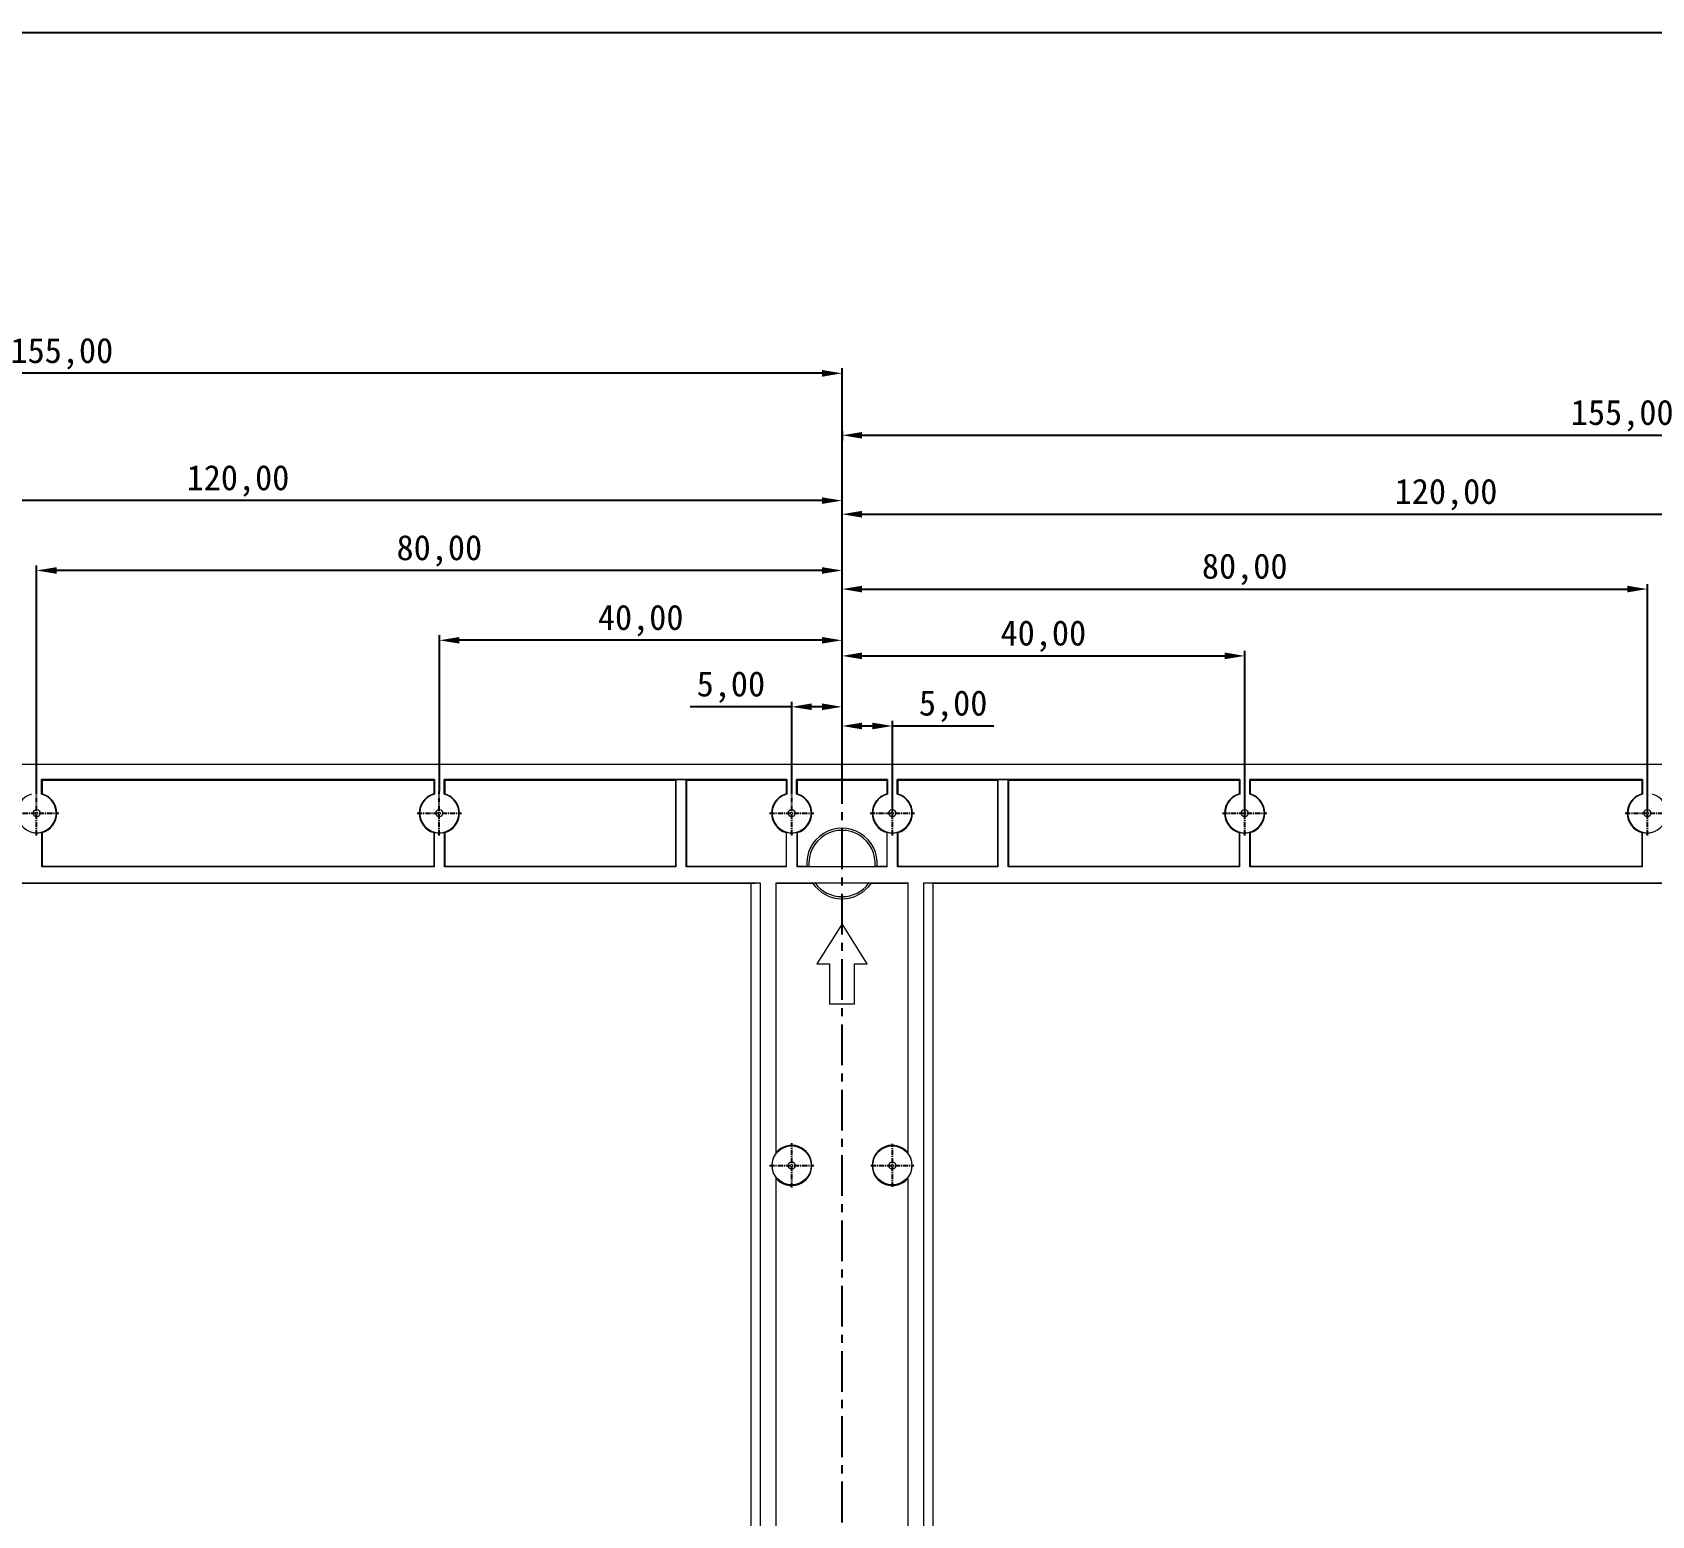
# Model space of a CAD drawing. Header units: millimetres. Extents: x 2761 to 3266, y -58 to 524.
# Drawn here: x 2931 to 3091.8, y 376.5 to 523.9 of the extents above; entities that cross this region are included whole.
import ezdxf

# ---------------------------------------------------------------- set-up
doc = ezdxf.new("R2010")
doc.units = ezdxf.units.MM
doc.header["$PDSIZE"] = -1
doc.linetypes.add('CENTER', pattern=[10.16, 6.35, -1.27, 1.27, -1.27])
doc.layers.add('dim', color=82, linetype='Continuous', lineweight=9)
doc.dimstyles.new('ISO-25', dxfattribs={"dimtxt": 2.5, "dimasz": 2.5, "dimexe": 1.25, "dimexo": 0.625, "dimtad": 1, "dimtxsty": 'Standard', "dimcen": 2.5, "dimadec": 0, "dimazin": 0, "dimtfac": 1, "dimtmove": 0, "dimatfit": 3, "dimfxl": 1, "dimarcsym": 0})

# ---------------------------------------------------------------- blocks, each defined once
blk = doc.blocks.new('*D3')
at = {"layer": 'Defpoints', "color": 0, "transparency": 16777216}
for p in [(3006.41, 456.91), (3011.41, 451.19), (3006.41, 448.54)]:
    blk.add_point(p, dxfattribs=at)
at = {"layer": 'dim', "color": 0, "lineweight": -2, "transparency": 16777216}
for p, q in [((3006.41, 456.91), (2996.33, 456.91)), ((3006.41, 448.54), (3006.41, 457.41)), ((3009.41, 456.91), (3008.41, 456.91)), ((3011.41, 451.19), (3011.41, 457.41))]:
    blk.add_line(p, q, dxfattribs=at)
at = {"layer": 'dim', "color": 0, "transparency": 16777216}
for points in [[(3008.41, 457.25), (3008.41, 456.58), (3006.41, 456.91)], [(3009.41, 457.25), (3009.41, 456.58), (3011.41, 456.91)]]:
    blk.add_solid(points, dxfattribs=at)
at = {"layer": 'dim', "color": 0, "transparency": 16777216, "insert": (3000.37, 458.87), "char_height": 2.5, "attachment_point": 5}
blk.add_mtext('5,00', dxfattribs=at)
blk = doc.blocks.new('*D4')
at = {"layer": 'Defpoints', "color": 0, "transparency": 16777216}
for p in [(2971.41, 463.52), (3011.41, 454.3), (2971.41, 448.54)]:
    blk.add_point(p, dxfattribs=at)
at = {"layer": 'dim', "color": 0, "lineweight": -2, "transparency": 16777216}
for p, q in [((2971.41, 448.54), (2971.41, 464.02)), ((3009.41, 463.52), (2973.41, 463.52)), ((3011.41, 454.3), (3011.41, 464.02))]:
    blk.add_line(p, q, dxfattribs=at)
at = {"layer": 'dim', "color": 0, "transparency": 16777216}
for points in [[(2973.41, 463.85), (2973.41, 463.19), (2971.41, 463.52)], [(3009.41, 463.85), (3009.41, 463.19), (3011.41, 463.52)]]:
    blk.add_solid(points, dxfattribs=at)
at = {"layer": 'dim', "color": 0, "transparency": 16777216, "insert": (2991.41, 465.48), "char_height": 2.5, "attachment_point": 5}
blk.add_mtext('40,00', dxfattribs=at)
blk = doc.blocks.new('*D5')
at = {"layer": 'Defpoints', "color": 0, "transparency": 16777216}
for p in [(2931.41, 470.46), (3011.41, 460.65), (2931.41, 448.54)]:
    blk.add_point(p, dxfattribs=at)
at = {"layer": 'dim', "color": 0, "lineweight": -2, "transparency": 16777216}
for p, q in [((2931.41, 448.54), (2931.41, 470.96)), ((3009.41, 470.46), (2933.41, 470.46)), ((3011.41, 460.65), (3011.41, 470.96))]:
    blk.add_line(p, q, dxfattribs=at)
at = {"layer": 'dim', "color": 0, "transparency": 16777216}
for points in [[(2933.41, 470.79), (2933.41, 470.12), (2931.41, 470.46)], [(3009.41, 470.79), (3009.41, 470.12), (3011.41, 470.46)]]:
    blk.add_solid(points, dxfattribs=at)
at = {"layer": 'dim', "color": 0, "transparency": 16777216, "insert": (2971.41, 472.41), "char_height": 2.5, "attachment_point": 5}
blk.add_mtext('80,00', dxfattribs=at)
blk = doc.blocks.new('*D6')
at = {"layer": 'Defpoints', "color": 0, "transparency": 16777216}
for p in [(2891.41, 477.4), (3011.41, 465.81), (2891.41, 448.54)]:
    blk.add_point(p, dxfattribs=at)
at = {"layer": 'dim', "color": 0, "lineweight": -2, "transparency": 16777216}
for p, q in [((2891.41, 448.54), (2891.41, 477.9)), ((3011.41, 465.81), (3011.41, 477.9)), ((3009.41, 477.4), (2893.41, 477.4))]:
    blk.add_line(p, q, dxfattribs=at)
at = {"layer": 'dim', "color": 0, "transparency": 16777216}
for points in [[(2893.41, 477.73), (2893.41, 477.07), (2891.41, 477.4)], [(3009.41, 477.73), (3009.41, 477.07), (3011.41, 477.4)]]:
    blk.add_solid(points, dxfattribs=at)
at = {"layer": 'dim', "color": 0, "transparency": 16777216, "insert": (2951.41, 479.36), "char_height": 2.5, "attachment_point": 5}
blk.add_mtext('120,00', dxfattribs=at)
blk = doc.blocks.new('*D7')
at = {"layer": 'Defpoints', "color": 0, "transparency": 16777216}
for p in [(2856.41, 490.05), (3011.41, 473.54), (2856.41, 446.34)]:
    blk.add_point(p, dxfattribs=at)
at = {"layer": 'dim', "color": 0, "lineweight": -2, "transparency": 16777216}
for p, q in [((2856.41, 446.34), (2856.41, 490.55)), ((3009.41, 490.05), (2858.41, 490.05)), ((3011.41, 473.54), (3011.41, 490.55))]:
    blk.add_line(p, q, dxfattribs=at)
at = {"layer": 'dim', "color": 0, "transparency": 16777216}
for points in [[(2858.41, 490.38), (2858.41, 489.71), (2856.41, 490.05)], [(3009.41, 490.38), (3009.41, 489.71), (3011.41, 490.05)]]:
    blk.add_solid(points, dxfattribs=at)
at = {"layer": 'dim', "color": 0, "transparency": 16777216, "insert": (2933.91, 492), "char_height": 2.5, "attachment_point": 5}
blk.add_mtext('155,00', dxfattribs=at)
blk = doc.blocks.new('*D8')
at = {"layer": 'Defpoints', "color": 0, "transparency": 16777216}
for p in [(3011.41, 454.3), (3016.41, 455.01), (3016.41, 446.34)]:
    blk.add_point(p, dxfattribs=at)
at = {"layer": 'dim', "color": 0, "lineweight": -2, "transparency": 16777216}
for p, q in [((3011.41, 454.3), (3011.41, 455.51)), ((3016.41, 446.34), (3016.41, 455.51)), ((3013.41, 455.01), (3014.41, 455.01)), ((3016.41, 455.01), (3026.49, 455.01))]:
    blk.add_line(p, q, dxfattribs=at)
at = {"layer": 'dim', "color": 0, "transparency": 16777216}
for points in [[(3013.41, 455.34), (3013.41, 454.67), (3011.41, 455.01)], [(3014.41, 455.34), (3014.41, 454.67), (3016.41, 455.01)]]:
    blk.add_solid(points, dxfattribs=at)
at = {"layer": 'dim', "color": 0, "transparency": 16777216, "insert": (3022.45, 456.97), "char_height": 2.5, "attachment_point": 5}
blk.add_mtext('5,00', dxfattribs=at)
blk = doc.blocks.new('*D9')
at = {"layer": 'Defpoints', "color": 0, "transparency": 16777216}
for p in [(3051.41, 461.97), (3011.41, 459.16), (3051.41, 446.34)]:
    blk.add_point(p, dxfattribs=at)
at = {"layer": 'dim', "color": 0, "lineweight": -2, "transparency": 16777216}
for p, q in [((3011.41, 459.16), (3011.41, 462.47)), ((3013.41, 461.97), (3049.41, 461.97)), ((3051.41, 446.34), (3051.41, 462.47))]:
    blk.add_line(p, q, dxfattribs=at)
at = {"layer": 'dim', "color": 0, "transparency": 16777216}
for points in [[(3013.41, 462.31), (3013.41, 461.64), (3011.41, 461.97)], [(3049.41, 462.31), (3049.41, 461.64), (3051.41, 461.97)]]:
    blk.add_solid(points, dxfattribs=at)
at = {"layer": 'dim', "color": 0, "transparency": 16777216, "insert": (3031.41, 463.93), "char_height": 2.5, "attachment_point": 5}
blk.add_mtext('40,00', dxfattribs=at)
blk = doc.blocks.new('*D10')
at = {"layer": 'Defpoints', "color": 0, "transparency": 16777216}
for p in [(3091.41, 468.61), (3011.41, 465.81), (3091.41, 446.34)]:
    blk.add_point(p, dxfattribs=at)
at = {"layer": 'dim', "color": 0, "lineweight": -2, "transparency": 16777216}
for p, q in [((3011.41, 465.81), (3011.41, 469.11)), ((3013.41, 468.61), (3089.41, 468.61)), ((3091.41, 446.34), (3091.41, 469.11))]:
    blk.add_line(p, q, dxfattribs=at)
at = {"layer": 'dim', "color": 0, "transparency": 16777216}
for points in [[(3013.41, 468.94), (3013.41, 468.28), (3011.41, 468.61)], [(3089.41, 468.94), (3089.41, 468.28), (3091.41, 468.61)]]:
    blk.add_solid(points, dxfattribs=at)
at = {"layer": 'dim', "color": 0, "transparency": 16777216, "insert": (3051.41, 470.57), "char_height": 2.5, "attachment_point": 5}
blk.add_mtext('80,00', dxfattribs=at)
blk = doc.blocks.new('*D11')
at = {"layer": 'Defpoints', "color": 0, "transparency": 16777216}
for p in [(3011.41, 475.66), (3131.41, 476.05), (3131.41, 446.34)]:
    blk.add_point(p, dxfattribs=at)
at = {"layer": 'dim', "color": 0, "lineweight": -2, "transparency": 16777216}
for p, q in [((3011.41, 475.66), (3011.41, 476.55)), ((3131.41, 446.34), (3131.41, 476.55)), ((3013.41, 476.05), (3129.41, 476.05))]:
    blk.add_line(p, q, dxfattribs=at)
at = {"layer": 'dim', "color": 0, "transparency": 16777216}
for points in [[(3013.41, 476.38), (3013.41, 475.71), (3011.41, 476.05)], [(3129.41, 476.38), (3129.41, 475.71), (3131.41, 476.05)]]:
    blk.add_solid(points, dxfattribs=at)
at = {"layer": 'dim', "color": 0, "transparency": 16777216, "insert": (3071.41, 478), "char_height": 2.5, "attachment_point": 5}
blk.add_mtext('120,00', dxfattribs=at)
blk = doc.blocks.new('*D12')
at = {"layer": 'Defpoints', "color": 0, "transparency": 16777216}
for p in [(3011.41, 484.32), (3166.41, 483.89), (3166.41, 446.34)]:
    blk.add_point(p, dxfattribs=at)
at = {"layer": 'dim', "color": 0, "lineweight": -2, "transparency": 16777216}
for p, q in [((3011.41, 484.32), (3011.41, 483.39)), ((3166.41, 446.34), (3166.41, 484.39)), ((3013.41, 483.89), (3164.41, 483.89))]:
    blk.add_line(p, q, dxfattribs=at)
at = {"layer": 'dim', "color": 0, "transparency": 16777216}
for points in [[(3013.41, 484.22), (3013.41, 483.56), (3011.41, 483.89)], [(3164.41, 484.22), (3164.41, 483.56), (3166.41, 483.89)]]:
    blk.add_solid(points, dxfattribs=at)
at = {"layer": 'dim', "color": 0, "transparency": 16777216, "insert": (3088.91, 485.85), "char_height": 2.5, "attachment_point": 5}
blk.add_mtext('155,00', dxfattribs=at)

msp = doc.modelspace()

# ---------------------------------------------------------------- linework, layer by layer
at = {"color": 7, "linetype": 'Continuous', "lineweight": 15}
for p, q in [((3171.259, 451.192), (2851.559, 451.192)), ((2970.914, 449.692), (2931.904, 449.692)), ((2931.904, 448.221), (2931.904, 449.692)), ((2931.904, 449.692), (2931.962, 449.576)), ((2931.962, 449.576), (2931.962, 448.266)), ((2970.855, 449.576), (2931.962, 449.576)), ((2970.855, 449.576), (2970.914, 449.692)), ((2970.855, 449.576), (2970.855, 448.266)), ((2970.914, 449.692), (2970.914, 448.221)), ((3005.914, 449.692), (2971.904, 449.692)), ((2971.904, 448.221), (2971.904, 449.692)), ((2971.904, 449.692), (2971.962, 449.576)), ((2994.855, 449.576), (2971.962, 449.576)), ((2971.962, 449.576), (2971.962, 448.266)), ((2994.855, 449.576), (2994.887, 449.64)), ((2994.855, 449.576), (2994.855, 441.045)), ((2995.93, 449.64), (2994.887, 449.64)), ((2994.887, 449.64), (2994.887, 441.013)), ((2995.962, 449.576), (2995.93, 449.64)), ((2995.93, 441.013), (2995.93, 449.64)), ((3005.855, 449.576), (2995.962, 449.576)), ((2995.962, 449.576), (2995.962, 441.045)), ((3005.855, 449.576), (3005.914, 449.692)), ((3005.855, 449.576), (3005.855, 448.266)), ((3005.914, 449.692), (3005.914, 448.221)), ((3015.914, 449.692), (3006.904, 449.692)), ((3006.904, 448.221), (3006.904, 449.692)), ((3006.962, 449.576), (3006.904, 449.692)), ((3006.962, 449.576), (3006.962, 448.266)), ((3015.855, 449.576), (3006.962, 449.576)), ((3015.855, 449.576), (3015.914, 449.692)), ((3015.855, 449.576), (3015.855, 448.266)), ((3015.914, 449.692), (3015.914, 448.221)), ((3050.914, 449.692), (3016.904, 449.692)), ((3016.904, 448.221), (3016.904, 449.692)), ((3016.962, 449.576), (3016.904, 449.692)), ((3016.962, 449.576), (3016.962, 448.266)), ((3026.855, 449.576), (3016.962, 449.576)), ((3026.855, 449.576), (3026.887, 449.64)), ((3026.855, 449.576), (3026.855, 441.045)), ((3027.93, 449.64), (3026.887, 449.64)), ((3026.887, 449.64), (3026.887, 441.013)), ((3027.962, 449.576), (3027.93, 449.64)), ((3027.93, 440.996), (3027.93, 449.64)), ((3050.855, 449.576), (3027.962, 449.576)), ((3027.962, 449.576), (3027.962, 441.03)), ((3050.855, 449.576), (3050.914, 449.692)), ((3050.855, 449.576), (3050.855, 448.266)), ((3050.914, 449.692), (3050.914, 448.221)), ((3090.914, 449.692), (3051.904, 449.692)), ((3051.904, 448.221), (3051.904, 449.692)), ((3051.904, 449.692), (3051.962, 449.576)), ((3051.962, 449.576), (3051.962, 448.266)), ((3090.855, 449.576), (3051.962, 449.576)), ((3090.855, 449.576), (3090.914, 449.692)), ((3090.855, 449.576), (3090.855, 448.266)), ((3090.914, 449.692), (3090.914, 448.221)), ((2931.93, 441.013), (2931.93, 444.443)), ((2931.962, 444.419), (2931.962, 441.045)), ((2970.855, 444.419), (2970.855, 441.045)), ((2970.887, 444.443), (2970.887, 441.013)), ((2971.93, 441.013), (2971.93, 444.443)), ((2971.962, 444.419), (2971.962, 441.045)), ((3005.855, 444.419), (3005.855, 441.045)), ((3005.887, 441.013), (3005.887, 444.443)), ((3006.93, 444.443), (3006.93, 441.013)), ((3006.962, 444.419), (3006.962, 441.045)), ((3015.855, 444.419), (3015.855, 441.045)), ((3015.887, 441.013), (3015.887, 444.443)), ((3016.93, 441.013), (3016.93, 444.443)), ((3016.962, 444.419), (3016.962, 441.045)), ((3050.855, 444.419), (3050.855, 441.045)), ((3050.887, 444.443), (3050.887, 441.013)), ((3051.93, 441.013), (3051.93, 444.443)), ((3051.962, 444.419), (3051.962, 441.045)), ((3090.855, 444.419), (3090.855, 441.045)), ((3090.887, 444.443), (3090.887, 441.013)), ((2931.962, 441.045), (2931.93, 441.013)), ((2970.887, 441.013), (2931.93, 441.013)), ((2970.855, 441.045), (2931.962, 441.045)), ((2970.855, 441.045), (2970.887, 441.013)), ((2971.962, 441.045), (2971.93, 441.013)), ((2994.887, 441.013), (2971.93, 441.013)), ((2994.855, 441.045), (2971.962, 441.045)), ((2994.887, 441.013), (2994.855, 441.045)), ((2995.962, 441.045), (2995.93, 441.013)), ((3005.887, 441.013), (2995.93, 441.013)), ((3005.855, 441.045), (2995.962, 441.045)), ((3005.887, 441.013), (3005.855, 441.045)), ((3006.962, 441.045), (3006.93, 441.013)), ((3015.887, 441.013), (3006.93, 441.013)), ((3007.918, 441.045), (3006.962, 441.045)), ((3008.129, 441.032), (3014.688, 441.032)), ((3015.855, 441.045), (3014.899, 441.045)), ((3015.887, 441.013), (3015.855, 441.045)), ((3016.962, 441.045), (3016.93, 441.013)), ((3026.887, 441.013), (3016.93, 441.013)), ((3026.855, 441.045), (3016.962, 441.045)), ((3026.855, 441.045), (3026.887, 441.013)), ((3028.409, 441.045), (3028.409, 441.013)), ((3050.855, 441.045), (3028.409, 441.045)), ((3050.887, 441.013), (3028.409, 441.013)), ((3050.855, 441.045), (3050.887, 441.013)), ((3051.962, 441.045), (3051.93, 441.013)), ((3090.887, 441.013), (3051.93, 441.013)), ((3090.855, 441.045), (3051.962, 441.045)), ((3090.855, 441.045), (3090.887, 441.013)), ((2868.409, 439.429), (3003.277, 439.429)), ((3002.402, 439.342), (2868.409, 439.342)), ((3002.402, 439.342), (3003.277, 439.429)), ((3002.402, 303.342), (3002.402, 439.342)), ((3003.277, 439.429), (3003.277, 303.255)), ((3004.861, 439.429), (3017.956, 439.429)), ((3004.861, 412.56), (3004.861, 439.429)), ((3004.861, 439.398), (3008.494, 439.398)), ((3008.741, 439.411), (3014.077, 439.411)), ((3014.323, 439.398), (3017.956, 439.398)), ((3017.956, 439.429), (3017.956, 412.56)), ((3020.415, 439.342), (3019.54, 439.429)), ((3019.54, 439.429), (3154.409, 439.429)), ((3019.54, 303.255), (3019.54, 439.429)), ((3154.409, 439.342), (3020.415, 439.342)), ((3020.415, 439.342), (3020.415, 303.342)), ((3011.409, 435.362), (3008.909, 431.362)), ((3013.909, 431.362), (3011.409, 435.362)), ((3008.909, 431.362), (3010.159, 431.362)), ((3010.159, 431.362), (3010.159, 427.362)), ((3012.659, 431.362), (3013.909, 431.362)), ((3012.659, 427.362), (3012.659, 431.362)), ((3012.659, 427.362), (3010.159, 427.362)), ((3004.861, 372.56), (3004.861, 410.124)), ((3017.956, 410.124), (3017.956, 372.56))]:
    msp.add_line(p, q, dxfattribs=at)
at = {"color": 1, "linetype": 'CENTER', "ltscale": 0.6388}
msp.add_line((3011.409, 291.492), (3011.409, 451.192), dxfattribs=at)
at = {"color": 1, "linetype": 'CENTER', "ltscale": 0.080052}
for p, q in [((2931.409, 444.141), (2931.409, 448.544)), ((2971.409, 444.141), (2971.409, 448.544)), ((3006.409, 444.141), (3006.409, 448.544)), ((3016.409, 444.141), (3016.409, 448.544)), ((3051.409, 444.141), (3051.409, 448.544)), ((3091.409, 444.141), (3091.409, 448.544)), ((2929.207, 446.342), (2933.61, 446.342)), ((2969.207, 446.342), (2973.61, 446.342)), ((3004.207, 446.342), (3008.61, 446.342)), ((3014.207, 446.342), (3018.61, 446.342)), ((3049.207, 446.342), (3053.61, 446.342)), ((3089.207, 446.342), (3093.61, 446.342)), ((3006.409, 409.141), (3006.409, 413.544)), ((3004.207, 411.342), (3008.61, 411.342))]:
    msp.add_line(p, q, dxfattribs=at)
at = {"color": 1, "linetype": 'CENTER', "ltscale": 0.077731}
for p, q in [((3016.409, 409.205), (3016.409, 413.48)), ((3014.271, 411.342), (3018.546, 411.342))]:
    msp.add_line(p, q, dxfattribs=at)
msp.add_lwpolyline([(2760.651, 523.927), (3265.902, 523.927), (3265.902, -58.167), (2760.651, -58.167)], close=True)
at = {"color": 7, "linetype": 'Continuous', "lineweight": 15, "flags": 128}
for points in [[(2970.914, 448.221), (2970.88, 448.247), (2970.857, 448.265), (2970.855, 448.266)], [(3050.914, 448.221), (3050.88, 448.247), (3050.857, 448.265), (3050.855, 448.266)], [(3090.914, 448.221), (3090.88, 448.247), (3090.857, 448.265), (3090.855, 448.266)], [(2931.962, 444.419), (2931.945, 444.431), (2931.93, 444.443)], [(2970.855, 444.419), (2970.872, 444.431), (2970.887, 444.443)], [(2971.962, 444.419), (2971.945, 444.431), (2971.93, 444.443)], [(3005.855, 444.419), (3005.857, 444.42), (3005.887, 444.443)], [(3006.962, 444.419), (3006.941, 444.434), (3006.93, 444.443)], [(3015.855, 444.419), (3015.857, 444.42), (3015.887, 444.443)], [(3016.962, 444.419), (3016.96, 444.42), (3016.93, 444.443)], [(3050.855, 444.419), (3050.872, 444.431), (3050.887, 444.443)], [(3051.962, 444.419), (3051.945, 444.431), (3051.93, 444.443)], [(3090.855, 444.419), (3090.872, 444.431), (3090.887, 444.443)], [(3008.129, 441.032), (3008.014, 441.039), (3007.918, 441.045)], [(3014.899, 441.045), (3014.878, 441.044), (3014.727, 441.034), (3014.688, 441.032)], [(3027.962, 441.03), (3027.945, 441.012), (3027.93, 440.996)]]:
    msp.add_lwpolyline(points, dxfattribs=at)
at = {"color": 7, "linetype": 'Continuous', "lineweight": 15}
for centre, radius in [((2931.409, 446.342), 0.35), ((2971.409, 446.342), 0.35), ((3006.409, 446.342), 0.35), ((3016.409, 446.342), 0.35), ((3051.409, 446.342), 0.35), ((3091.409, 446.342), 0.35), ((3006.409, 411.342), 1.943), ((3016.409, 411.342), 1.943), ((3006.409, 411.342), 0.35), ((3016.409, 411.342), 0.35)]:
    msp.add_circle(centre, radius, dxfattribs=at)
for centre, radius, start, end in [((2931.409, 446.342), 1.943, 104.75737, 75.24263), ((2935.887, 443.052), 6.526, 126.9777, 127.61809), ((2931.409, 446.342), 2.001, 286.04161, 73.95839), ((2971.409, 446.342), 2.001, 106.04161, 253.95839), ((2971.409, 446.342), 1.943, 104.75737, 75.24263), ((2975.887, 443.052), 6.526, 126.9777, 127.61809), ((2971.409, 446.342), 2.001, 286.04161, 73.95839), ((3006.409, 446.342), 2.001, 106.04161, 253.95839), ((3006.409, 446.342), 1.943, 104.75737, 75.24263), ((3001.93, 443.052), 6.526, 52.38191, 53.0223), ((3010.887, 443.052), 6.526, 126.9777, 127.61809), ((3006.409, 446.342), 2.001, 286.04161, 73.95839), ((3016.409, 446.342), 2.001, 106.04161, 253.95839), ((3016.409, 446.342), 1.943, 104.75737, 75.24263), ((3011.93, 443.052), 6.526, 52.38191, 53.0223), ((3020.887, 443.052), 6.526, 126.9777, 127.61809), ((3016.409, 446.342), 2.001, 286.04161, 73.95839), ((3051.409, 446.342), 2.001, 106.04161, 253.95839), ((3051.409, 446.342), 1.943, 104.75737, 75.24263), ((3055.887, 443.052), 6.526, 126.9777, 127.61809), ((3051.409, 446.342), 2.001, 286.04161, 73.95839), ((3091.409, 446.342), 2.001, 106.04161, 253.95839), ((3091.409, 446.342), 1.943, 104.75737, 75.24263), ((2931.409, 446.342), 1.969, 254.65482, 285.34518), ((2971.409, 446.342), 1.969, 254.65482, 285.34518), ((3006.409, 446.342), 1.969, 254.65482, 285.34518), ((3011.409, 441.342), 3.504, 355.1336, 184.8664), ((3011.409, 441.342), 3.294, 354.59533, 185.40467), ((3016.409, 446.342), 1.969, 254.65482, 285.34518), ((3051.409, 446.342), 1.969, 254.65482, 285.34518), ((3091.409, 446.342), 1.969, 254.65482, 285.34518), ((3028.409, 434.342), 6.671, 90, 94.11603), ((3028.409, 434.342), 6.703, 90, 93.82356), ((3011.409, 441.342), 3.504, 213.71269, 326.28731), ((3011.409, 441.342), 3.294, 215.90341, 324.09659), ((3006.409, 411.342), 1.969, 141.79292, 218.20708), ((3006.409, 411.342), 2.001, 219.35097, 140.64903), ((3016.409, 411.342), 2.001, 39.35097, 320.64903), ((3016.409, 411.342), 1.969, 321.79292, 38.20708)]:
    msp.add_arc(centre, radius, start, end, dxfattribs=at)
for points in [[(3008.741, 439.411), (3008.657, 439.406), (3008.575, 439.402), (3008.494, 439.398)], [(3014.323, 439.398), (3014.242, 439.402), (3014.16, 439.406), (3014.077, 439.411)]]:
    msp.add_open_spline(points, degree=3, dxfattribs=at)

# ---------------------------------------------------------------- dimensions: what is measured, and where the dimension line sits
at = {"layer": 'dim'}
for base, p1, p2, picture, middle in [((2856.409, 490.046), (3011.409, 473.539), (2856.409, 446.342), '*D7', (2933.909, 492.004)), ((3166.409, 483.891), (3011.409, 484.325), (3166.409, 446.342), '*D12', (3088.909, 485.849)), ((2891.409, 477.399), (3011.409, 465.805), (2891.409, 448.544), '*D6', (2951.409, 479.357)), ((3131.409, 476.045), (3011.409, 475.662), (3131.409, 446.342), '*D11', (3071.409, 478.003)), ((2931.409, 470.456), (3011.409, 460.655), (2931.409, 448.544), '*D5', (2971.409, 472.414)), ((3091.409, 468.609), (3011.409, 465.805), (3091.409, 446.342), '*D10', (3051.409, 470.567)), ((2971.409, 463.519), (3011.409, 454.303), (2971.409, 448.544), '*D4', (2991.409, 465.477)), ((3051.409, 461.972), (3011.409, 459.161), (3051.409, 446.342), '*D9', (3031.409, 463.93)), ((3006.409, 456.914), (3011.409, 451.192), (3006.409, 448.544), '*D3', (3000.367, 458.873)), ((3016.409, 455.008), (3011.409, 454.303), (3016.409, 446.342), '*D8', (3022.45, 456.966))]:
    dim = msp.add_linear_dim(base=base, p1=p1, p2=p2, dimstyle='ISO-25', override={"dimasz": 2, "dimexe": 0.49975, "dimexo": 0, "dimgap": 0.49975, "dimtih": 1, "dimtoh": 1, "dimzin": 0, "dimadec": 2, "dimtzin": 0}, dxfattribs=at)
    dim.commit()
    dim.dimension.update_dxf_attribs({"geometry": picture, "text_midpoint": middle})

doc.saveas('drawing.dxf')
